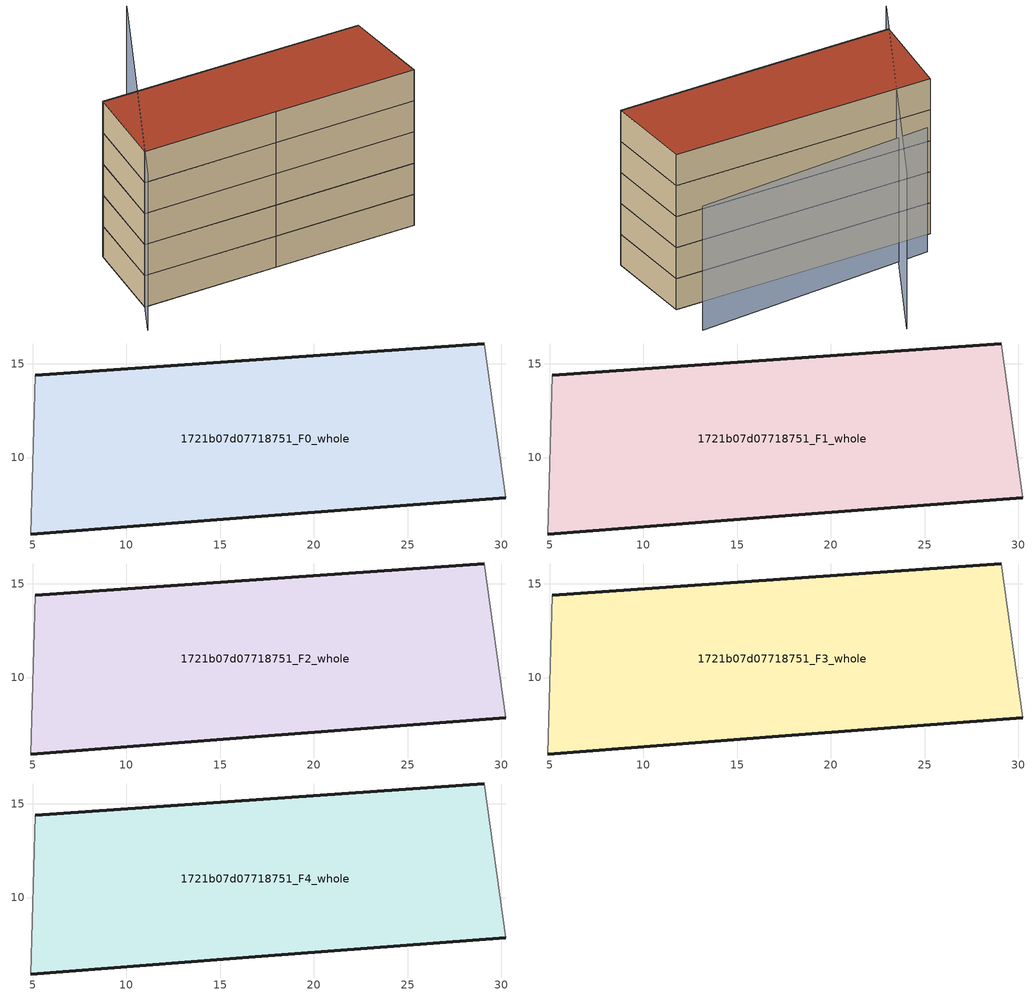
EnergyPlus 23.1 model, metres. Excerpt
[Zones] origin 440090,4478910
1721b07d07718751_F0_whole
 floor ground (EU_floor_Construction): 30.22,7.86 29.08,16.05 5.15,14.38 4.91,5.92 17.22,6.87 z0
 wall outside (EU_wall_Construction): 5.15,14.38 29.08,16.05 / 30.22,7.86 17.22,6.87 4.91,5.92 z0:3
 wall adiabatic (EU_wall_Construction): 29.08,16.05 30.22,7.86 / 4.91,5.92 5.15,14.38 z0:3
1721b07d07718751_F1_whole
 floor to 1721b07d07718751_F0_whole (EU_floor_Construction): 30.22,7.86 29.08,16.05 5.15,14.38 4.91,5.92 17.22,6.87 z3
 wall outside (EU_wall_Construction): 5.15,14.38 29.08,16.05 / 30.22,7.86 17.22,6.87 4.91,5.92 z3:6
 wall adiabatic (EU_wall_Construction): 29.08,16.05 30.22,7.86 / 4.91,5.92 5.15,14.38 z3:6
1721b07d07718751_F2_whole
 floor to 1721b07d07718751_F1_whole (EU_floor_Construction): 30.22,7.86 29.08,16.05 5.15,14.38 4.91,5.92 17.22,6.87 z6
 wall outside (EU_wall_Construction): 5.15,14.38 29.08,16.05 / 30.22,7.86 17.22,6.87 4.91,5.92 z6:9
 wall adiabatic (EU_wall_Construction): 29.08,16.05 30.22,7.86 / 4.91,5.92 5.15,14.38 z6:9
1721b07d07718751_F3_whole
 floor to 1721b07d07718751_F2_whole (EU_floor_Construction): 30.22,7.86 29.08,16.05 5.15,14.38 4.91,5.92 17.22,6.87 z9
 wall outside (EU_wall_Construction): 5.15,14.38 29.08,16.05 / 30.22,7.86 17.22,6.87 4.91,5.92 z9:12
 wall adiabatic (EU_wall_Construction): 29.08,16.05 30.22,7.86 / 4.91,5.92 5.15,14.38 z9:12
1721b07d07718751_F4_whole
 floor to 1721b07d07718751_F3_whole (EU_floor_Construction): 30.22,7.86 29.08,16.05 5.15,14.38 4.91,5.92 17.22,6.87 z12
 wall outside (EU_wall_Construction): 5.15,14.38 29.08,16.05 / 30.22,7.86 17.22,6.87 4.91,5.92 z12:15
 wall adiabatic (EU_wall_Construction): 29.08,16.05 30.22,7.86 / 4.91,5.92 5.15,14.38 z12:15
 roof outside (EU_roof_Construction): 29.08,16.05 30.22,7.86 17.22,6.87 4.91,5.92 5.15,14.38 z15
shading: 28.45,19.84 6.58,16.78 z0:12; 13.21,26.85 3.6,2.62 z0:15
[Building]
EU S2 Campaign: North Axis=0; Terrain=City; Solar Distribution=FullExterior
[Site:Location]
Madrid: Latitude=40.5; Longitude=-3.5; Time Zone=1; Elevation=609
[SizingPeriod:WeatherFileDays]
AnnualSizingPeriod: Begin Month=1; Begin Day of Month=1; End Month=12; End Day of Month=31; Day of Week for Start Day=Monday; Use Weather File Daylight Saving Period=No; Use Weather File Rain and Snow Indicators=No
[MATERIAL]
EU_InternalMass_Material: Roughness=MediumRough; Thickness=0.1; Conductivity=1; Density=1800; Specific Heat=900; Thermal Absorptance=0.9; Solar Absorptance=0.7; Visible Absorptance=0.7
[MATERIAL:NOMASS] Roughness=MediumRough; Thermal Absorptance=0.9; Solar Absorptance=0.7; Visible Absorptance=0.7
Name | Thermal Resistance
EU_wall_NoMass | 0.609216
EU_roof_NoMass | 0.513268
EU_floor_NoMass | 0.568163
[CONSTRUCTION]
EU_wall_Construction: EU_wall_NoMass
EU_roof_Construction: EU_roof_NoMass
EU_floor_Construction: EU_floor_NoMass
EU_InternalMass_Construction: EU_InternalMass_Material
[ZONE] Type=1; Multiplier=1; Ceiling Height=autocalculate; Floor Area=autocalculate; Part of Total Floor Area=Yes
Name | Volume
1721b07d07718751_F0_whole | 617.166
1721b07d07718751_F1_whole; 1721b07d07718751_F2_whole; 1721b07d07718751_F3_whole; 1721b07d07718751_F4_whole | 617.165
[INTERNALMASS] Construction=EU_InternalMass_Construction; Surface Area=205.73
Name | Zone or ZoneList
1721b07d07718751_F0_whole_EU_InternalMass | 1721b07d07718751_F0_whole
1721b07d07718751_F1_whole_EU_InternalMass | 1721b07d07718751_F1_whole
1721b07d07718751_F2_whole_EU_InternalMass | 1721b07d07718751_F2_whole
1721b07d07718751_F3_whole_EU_InternalMass | 1721b07d07718751_F3_whole
1721b07d07718751_F4_whole_EU_InternalMass | 1721b07d07718751_F4_whole
[OTHEREQUIPMENT] Fuel Type=Electricity; Design Level Calculation Method=Watts/Area; Power per Zone Floor Area=1; Fraction Latent=0; Fraction Radiant=0; Fraction Lost=0; Carbon Dioxide Generation Rate=0; EndUse Subcategory=EU_Step8_InternalGains
Name | Zone or ZoneList or Space or SpaceList | Schedule
EU_Step8_InternalGain_1721b07d07718751_F0_whole_f000 | 1721b07d07718751_F0_whole | EU_Step8_GainSchedule_1721b07d07718751_F0_whole_f000
EU_Step8_InternalGain_1721b07d07718751_F1_whole_f000 | 1721b07d07718751_F1_whole | EU_Step8_GainSchedule_1721b07d07718751_F1_whole_f000
EU_Step8_InternalGain_1721b07d07718751_F2_whole_f000 | 1721b07d07718751_F2_whole | EU_Step8_GainSchedule_1721b07d07718751_F2_whole_f000
EU_Step8_InternalGain_1721b07d07718751_F3_whole_f000 | 1721b07d07718751_F3_whole | EU_Step8_GainSchedule_1721b07d07718751_F3_whole_f000
EU_Step8_InternalGain_1721b07d07718751_F4_whole_f000 | 1721b07d07718751_F4_whole | EU_Step8_GainSchedule_1721b07d07718751_F4_whole_f000
[ZONEVENTILATION:DESIGNFLOWRATE] Schedule=EU_AlwaysOn; Design Flow Rate Calculation Method=AirChanges/Hour; Air Changes per Hour=0.752966; Ventilation Type=Natural; Fan Pressure Rise=0; Fan Total Efficiency=1; Constant Term Coefficient=1; Temperature Term Coefficient=0; Velocity Term Coefficient=0; Velocity Squared Term Coefficient=0; Minimum Indoor Temperature=-100; Maximum Indoor Temperature=100; Delta Temperature=-100; Minimum Outdoor Temperature=-100; Maximum Outdoor Temperature=100; Maximum Wind Speed=40
Name | Zone or ZoneList or Space or SpaceList
EU_ConstantAir_1721b07d07718751_F0_whole | 1721b07d07718751_F0_whole
EU_ConstantAir_1721b07d07718751_F1_whole | 1721b07d07718751_F1_whole
EU_ConstantAir_1721b07d07718751_F2_whole | 1721b07d07718751_F2_whole
EU_ConstantAir_1721b07d07718751_F3_whole | 1721b07d07718751_F3_whole
EU_ConstantAir_1721b07d07718751_F4_whole | 1721b07d07718751_F4_whole
[HVACTEMPLATE:THERMOSTAT] Constant Heating Setpoint=20; Constant Cooling Setpoint=50
EU_HeatOnly_1721b07d07718751_F0_whole; EU_HeatOnly_1721b07d07718751_F1_whole; EU_HeatOnly_1721b07d07718751_F2_whole; EU_HeatOnly_1721b07d07718751_F3_whole; EU_HeatOnly_1721b07d07718751_F4_whole
[HVACTEMPLATE:ZONE:IDEALLOADSAIRSYSTEM] System Availability Schedule=EU_AlwaysOn; Maximum Heating Supply Air Temperature=50; Minimum Cooling Supply Air Temperature=13; Maximum Heating Supply Air Humidity Ratio=0.0156; Minimum Cooling Supply Air Humidity Ratio=0.0077; Heating Limit=NoLimit; Cooling Limit=NoLimit; Heating Availability Schedule=EU_AlwaysOn; Cooling Availability Schedule=EU_CoolingOff; Dehumidification Control Type=ConstantSensibleHeatRatio; Cooling Sensible Heat Ratio=0.7; Dehumidification Setpoint=60; Humidification Control Type=None; Humidification Setpoint=30; Outdoor Air Method=None; Outdoor Air Flow Rate per Person=0.00944; Outdoor Air Flow Rate per Zone Floor Area=0; Outdoor Air Flow Rate per Zone=0; Demand Controlled Ventilation Type=None; Outdoor Air Economizer Type=NoEconomizer; Heat Recovery Type=None; Sensible Heat Recovery Effectiveness=0.7; Latent Heat Recovery Effectiveness=0.65
Name | Template Thermostat
1721b07d07718751_F0_whole | EU_HeatOnly_1721b07d07718751_F0_whole
1721b07d07718751_F1_whole | EU_HeatOnly_1721b07d07718751_F1_whole
1721b07d07718751_F2_whole | EU_HeatOnly_1721b07d07718751_F2_whole
1721b07d07718751_F3_whole | EU_HeatOnly_1721b07d07718751_F3_whole
1721b07d07718751_F4_whole | EU_HeatOnly_1721b07d07718751_F4_whole
[SIZING:ZONE] Zone Cooling Design Supply Air Temperature Input Method=SupplyAirTemperature; Zone Cooling Design Supply Air Temperature=13; Zone Heating Design Supply Air Temperature Input Method=SupplyAirTemperature; Zone Heating Design Supply Air Temperature=50; Zone Cooling Design Supply Air Humidity Ratio=0.008; Zone Heating Design Supply Air Humidity Ratio=0.008; Cooling Design Air Flow Method=DesignDay; Cooling Design Air Flow Rate=0; Cooling Minimum Air Flow per Zone Floor Area=0.000762; Cooling Minimum Air Flow=0; Cooling Minimum Air Flow Fraction=0.2; Heating Design Air Flow Method=DesignDay; Heating Design Air Flow Rate=0; Heating Maximum Air Flow per Zone Floor Area=0.002032; Heating Maximum Air Flow=0.141576; Heating Maximum Air Flow Fraction=0.3; Account for Dedicated Outdoor Air System=No; Dedicated Outdoor Air System Control Strategy=NeutralSupplyAir; Dedicated Outdoor Air Low Setpoint Temperature for Design=autosize; Dedicated Outdoor Air High Setpoint Temperature for Design=autosize; Zone Load Sizing Method=Sensible Load Only No Latent Load; Zone Latent Cooling Design Supply Air Humidity Ratio Input Method=HumidityRatioDifference; Zone Cooling Design Supply Air Humidity Ratio Difference=0.005; Zone Latent Heating Design Supply Air Humidity Ratio Input Method=HumidityRatioDifference; Zone Humidification Design Supply Air Humidity Ratio Difference=0.005
1721b07d07718751_F0_whole; 1721b07d07718751_F1_whole; 1721b07d07718751_F2_whole; 1721b07d07718751_F3_whole; 1721b07d07718751_F4_whole
[SCHEDULE:CONSTANT]
Name | Hourly Value
EU_AlwaysOn | 1
EU_CoolingOff | 0
[SCHEDULE:FILE] Column Number=1; Rows to Skip at Top=0; Number of Hours of Data=8760; Column Separator=Comma; Interpolate to Timestep=No; Minutes per Item=60; Adjust Schedule for Daylight Savings=Yes
Name | File
EU_Step8_GainSchedule_1721b07d07718751_F0_whole_f000 | ../../schedules/1721b07d07718751/1721b07d07718751_F0_whole_f000_gain.csv
EU_Step8_GainSchedule_1721b07d07718751_F1_whole_f000 | ../../schedules/1721b07d07718751/1721b07d07718751_F1_whole_f000_gain.csv
EU_Step8_GainSchedule_1721b07d07718751_F2_whole_f000 | ../../schedules/1721b07d07718751/1721b07d07718751_F2_whole_f000_gain.csv
EU_Step8_GainSchedule_1721b07d07718751_F3_whole_f000 | ../../schedules/1721b07d07718751/1721b07d07718751_F3_whole_f000_gain.csv
EU_Step8_GainSchedule_1721b07d07718751_F4_whole_f000 | ../../schedules/1721b07d07718751/1721b07d07718751_F4_whole_f000_gain.csv
